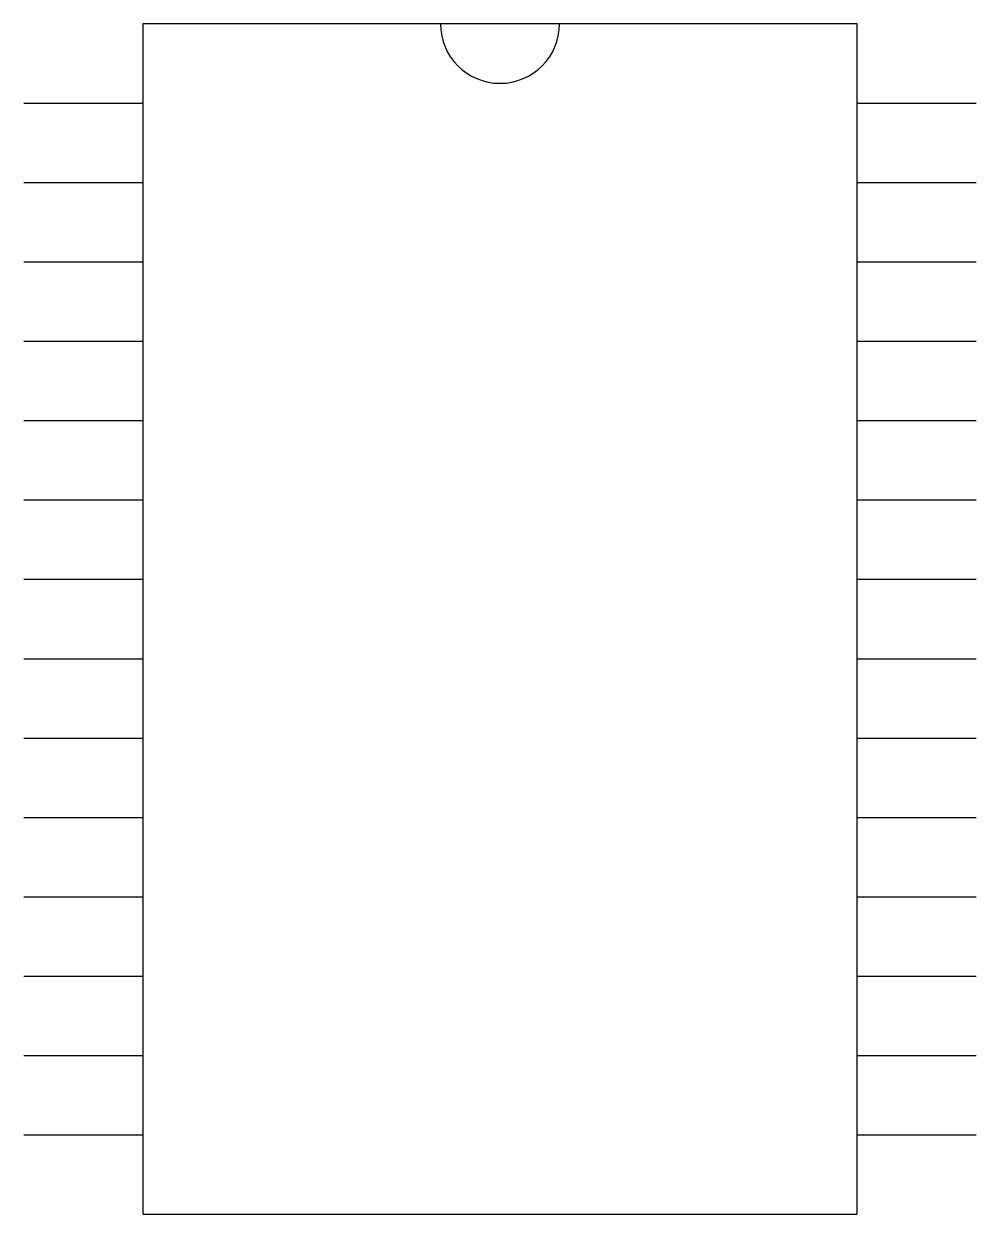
# Model space of a CAD drawing. Extents: x 3.3 to 5.7, y 1.8 to 4.8.
import ezdxf

# ---------------------------------------------------------------- set-up
doc = ezdxf.new("R2010")
doc.units = 0
doc.header["$MEASUREMENT"] = 0
doc.layers.get('0').update_dxf_attribs({"linetype": 'CONTINUOUS'})

msp = doc.modelspace()

# ---------------------------------------------------------------- linework, layer by layer
for p, q in [((3.6, 4.8), (3.6, 1.8)), ((5.4, 4.8), (3.6, 4.8)), ((5.4, 1.8), (5.4, 4.8)), ((3.3, 4.6), (3.6, 4.6)), ((5.4, 4.6), (5.7, 4.6)), ((3.3, 4.4), (3.6, 4.4)), ((5.4, 4.4), (5.7, 4.4)), ((3.3, 4.2), (3.6, 4.2)), ((5.4, 4.2), (5.7, 4.2)), ((3.3, 4), (3.6, 4)), ((5.4, 4), (5.7, 4)), ((3.3, 3.8), (3.6, 3.8)), ((5.4, 3.8), (5.7, 3.8)), ((3.3, 3.6), (3.6, 3.6)), ((5.4, 3.6), (5.7, 3.6)), ((3.3, 3.4), (3.6, 3.4)), ((5.4, 3.4), (5.7, 3.4)), ((3.3, 3.2), (3.6, 3.2)), ((5.4, 3.2), (5.7, 3.2)), ((3.3, 3), (3.6, 3)), ((5.4, 3), (5.7, 3)), ((3.3, 2.8), (3.6, 2.8)), ((5.4, 2.8), (5.7, 2.8)), ((3.3, 2.6), (3.6, 2.6)), ((5.4, 2.6), (5.7, 2.6)), ((3.3, 2.4), (3.6, 2.4)), ((5.4, 2.4), (5.7, 2.4)), ((3.3, 2.2), (3.6, 2.2)), ((5.4, 2.2), (5.7, 2.2)), ((3.3, 2), (3.6, 2)), ((5.4, 2), (5.7, 2)), ((3.6, 1.8), (5.4, 1.8))]:
    msp.add_line(p, q)
msp.add_arc((4.5, 4.8), 0.15, 180, 0)

doc.saveas('drawing.dxf')
